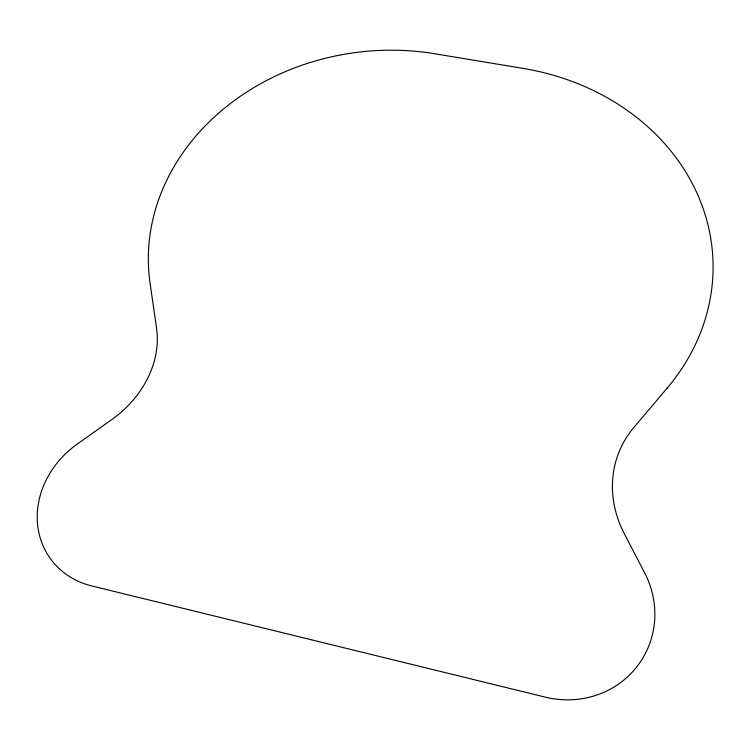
<?xml version="1.0" encoding="UTF-8"?>
<svg xmlns="http://www.w3.org/2000/svg" width="750" height="750" viewBox="0 0 750 750"><rect width="100%" height="100%" fill="white"/><g stroke="black" fill="none" stroke-linecap="round" stroke-linejoin="round"><path stroke-width="1.12" d="M667.125 388.181L633.872 427.444A113.091 100.763 25.5 0 0 624.216 533.484L644.644 572.85A92.006 87.994 32 0 1 636.337 667.425A92.006 87.994 32 0 1 545.269 697.134L91.781 585.947A88.031 77.334 -35.1 0 1 37.622 524.897A88.031 77.334 -35.1 0 1 77.006 444.281L111.712 419.634A102.853 85.5 -27.9 0 0 156.534 327.909L150.094 283.359A233.438 199.35 -7.9 0 1 434.738 53.756L523.05 68.391A236.662 204.019 -1.7 0 1 667.125 388.181"/></g></svg>
